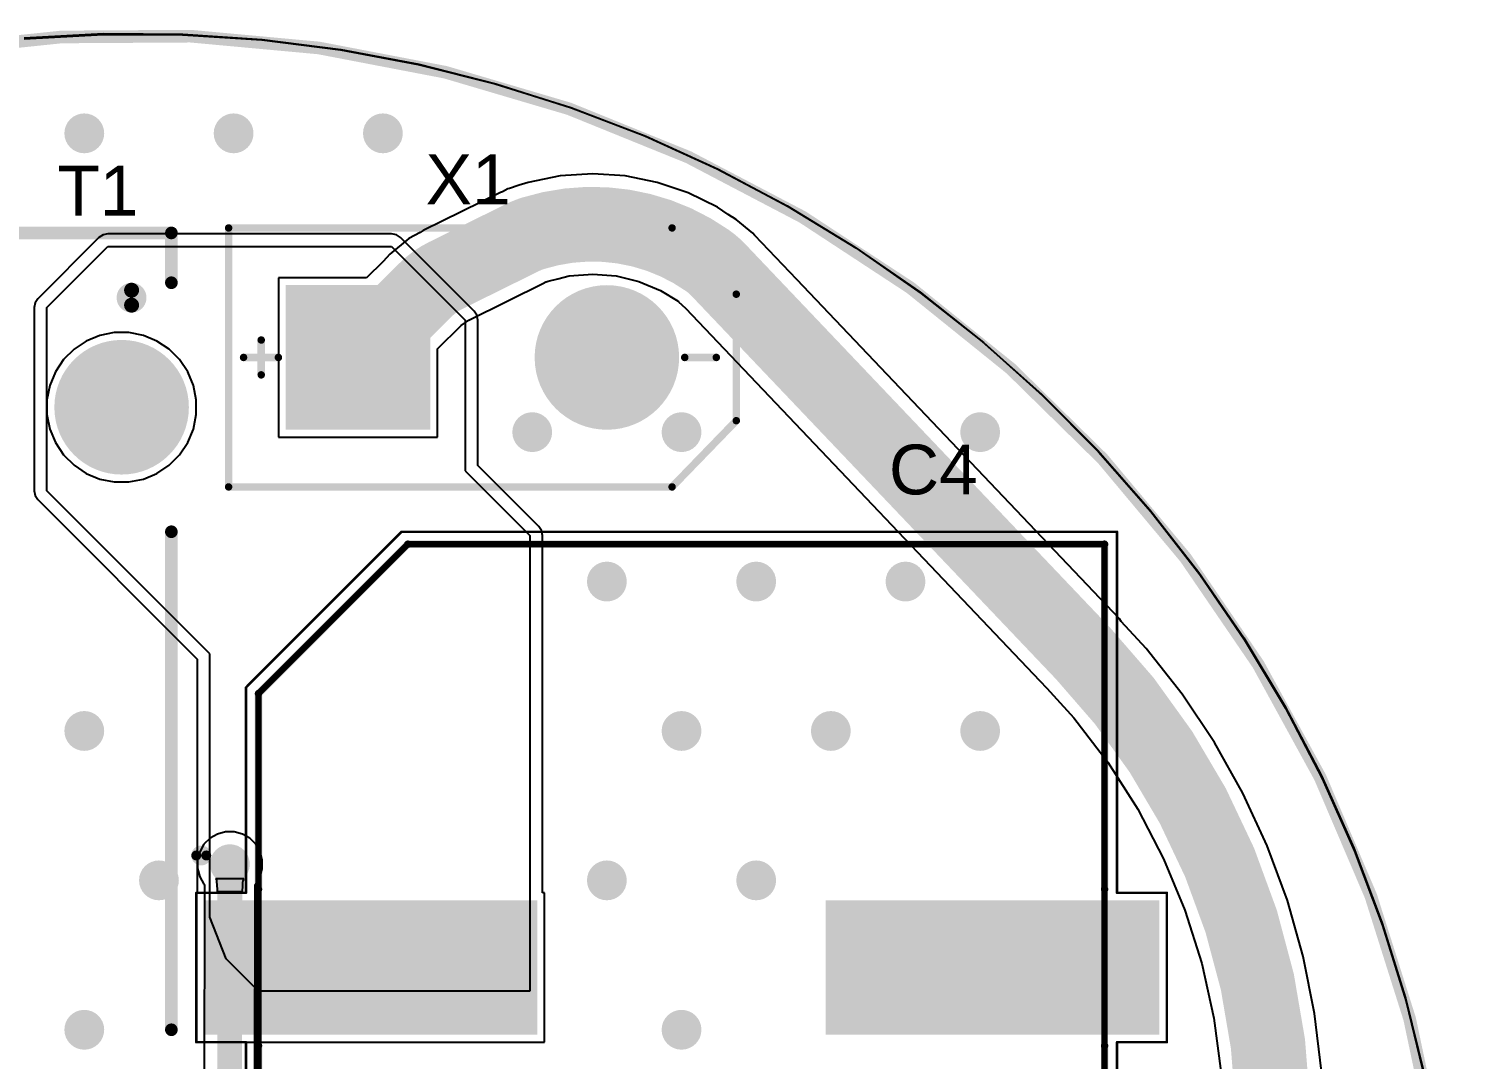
# Model space of a CAD drawing. Header units: inches. Extents: x -26.6 to 27.1, y -26.7 to 26.6.
# Drawn here: x -2.12 to 26.63, y 5.91 to 26.6 of the extents above; entities that cross this region are included whole.
import ezdxf

# ---------------------------------------------------------------- set-up
doc = ezdxf.new("R2010")
doc.units = ezdxf.units.IN
for name, color, linetype in [('Bottom Layer', 5, 'Continuous'), ('Bottom Overlay', 54, 'Continuous'), ('Bottom Solder', 6, 'Continuous'), ('Mechanical 13', 56, 'Continuous'), ('Mechanical 15', 56, 'Continuous'), ('Mechanical 4', 56, 'Continuous'), ('Multi-Layer', 9, 'Continuous'), ('Pad Holes', 156, 'Continuous'), ('Top Layer', 1, 'Continuous'), ('Top Overlay', 2, 'Continuous'), ('Top Paste', 8, 'Continuous'), ('Top Solder', 216, 'Continuous'), ('Via Holes', 16, 'Continuous')]:
    doc.layers.add(name, color=color, linetype=linetype)
doc.styles.add('Arial', font='', dxfattribs={"height": 0.2})
doc.styles.get('Arial').set_extended_font_data('Arial')

# ---------------------------------------------------------------- blocks, each defined once
blk = doc.blocks.new('M20VN_85')
at = {"layer": 'Bottom Layer'}
h = blk.add_hatch(color=5, dxfattribs=at)
edge = h.paths.add_edge_path()
edge.add_arc((-7.50000024, 2.99999908), 1.25000004, 0, 360)
h = blk.add_hatch(color=5, dxfattribs=at)
edge = h.paths.add_edge_path()
edge.add_arc((7.50000024, 2.99999908), 1.25000004, 0, 360)
h = blk.add_hatch(color=5, dxfattribs=at)
edge = h.paths.add_edge_path()
edge.add_arc((-7.50000024, -2.99999908), 0.5499989, 0, 360)
h = blk.add_hatch(color=5, dxfattribs=at)
edge = h.paths.add_edge_path()
edge.add_arc((7.50000024, -2.99999908), 0.5499989, 0, 360)
at = {"layer": 'Bottom Solder'}
h = blk.add_hatch(color=6, dxfattribs=at)
edge = h.paths.add_edge_path()
edge.add_arc((-7.50000024, 2.99999908), 1.35160004, 0, 360)
h = blk.add_hatch(color=6, dxfattribs=at)
edge = h.paths.add_edge_path()
edge.add_arc((7.50000024, 2.99999908), 1.35160004, 0, 360)
h = blk.add_hatch(color=6, dxfattribs=at)
edge = h.paths.add_edge_path()
edge.add_arc((-7.50000024, -2.99999908), 0.6515989, 0, 360)
h = blk.add_hatch(color=6, dxfattribs=at)
edge = h.paths.add_edge_path()
edge.add_arc((7.50000024, -2.99999908), 0.6515989, 0, 360)
at = {"layer": 'Multi-Layer'}
h = blk.add_hatch(color=9, dxfattribs=at)
edge = h.paths.add_edge_path()
edge.add_arc((-7.50000024, 2.99999908), 1.25000004, 0, 360)
h = blk.add_hatch(color=9, dxfattribs=at)
edge = h.paths.add_edge_path()
edge.add_arc((7.50000024, 2.99999908), 1.25000004, 0, 360)
h = blk.add_hatch(color=9, dxfattribs=at)
edge = h.paths.add_edge_path()
edge.add_arc((-7.50000024, -2.99999908), 0.5499989, 0, 360)
h = blk.add_hatch(color=9, dxfattribs=at)
edge = h.paths.add_edge_path()
edge.add_arc((7.50000024, -2.99999908), 0.5499989, 0, 360)
at = {"layer": 'Pad Holes'}
h = blk.add_hatch(color=7, dxfattribs=at)
edge = h.paths.add_edge_path()
edge.add_arc((-7.50000024, 2.99999908), 0.7499985, 0, 360)
h = blk.add_hatch(color=7, dxfattribs=at)
edge = h.paths.add_edge_path()
edge.add_arc((7.50000024, 2.99999908), 0.7499985, 0, 360)
h = blk.add_hatch(color=7, dxfattribs=at)
edge = h.paths.add_edge_path()
edge.add_arc((-7.50000024, -2.99999908), 0.2499995, 0, 360)
h = blk.add_hatch(color=7, dxfattribs=at)
edge = h.paths.add_edge_path()
edge.add_arc((7.50000024, -2.99999908), 0.2499995, 0, 360)
at = {"layer": 'Top Layer'}
h = blk.add_hatch(color=1, dxfattribs=at)
edge = h.paths.add_edge_path()
edge.add_arc((-7.50000024, 2.99999908), 1.25000004, 0, 360)
h = blk.add_hatch(color=1, dxfattribs=at)
edge = h.paths.add_edge_path()
edge.add_arc((7.50000024, 2.99999908), 1.25000004, 0, 360)
h = blk.add_hatch(color=1, dxfattribs=at)
edge = h.paths.add_edge_path()
edge.add_arc((-7.50000024, -2.99999908), 0.5499989, 0, 360)
h = blk.add_hatch(color=1, dxfattribs=at)
edge = h.paths.add_edge_path()
edge.add_arc((7.50000024, -2.99999908), 0.5499989, 0, 360)
at = {"layer": 'Top Solder'}
h = blk.add_hatch(color=216, dxfattribs=at)
edge = h.paths.add_edge_path()
edge.add_arc((-7.50000024, 2.99999908), 1.35160004, 0, 360)
h = blk.add_hatch(color=216, dxfattribs=at)
edge = h.paths.add_edge_path()
edge.add_arc((7.50000024, 2.99999908), 1.35160004, 0, 360)
h = blk.add_hatch(color=216, dxfattribs=at)
edge = h.paths.add_edge_path()
edge.add_arc((-7.50000024, -2.99999908), 0.6515989, 0, 360)
h = blk.add_hatch(color=216, dxfattribs=at)
edge = h.paths.add_edge_path()
edge.add_arc((7.50000024, -2.99999908), 0.6515989, 0, 360)
at = {"layer": 'Bottom Overlay'}
for points in [[(-9.550001219999999, 3.20000122, 0.2999994, 0.2999994, 1), (-9.85000062, 3.20000122, 0.2999994, 0.2999994, 1)], [(-9.924999199999998, 3.20000122, 0.1499997, 0.1499997, 1), (-9.775002039999999, 3.20000122, 0.1499997, 0.1499997, 1)], [(-9.6249998, 3.20000122, 0.1499997, 0.1499997, 1), (-9.47500264, 3.20000122, 0.1499997, 0.1499997, 1)], [(-8.85000008, -3.09999888, 0.2999994, 0.2999994, 1), (-9.14999948, -3.09999888, 0.2999994, 0.2999994, 1)], [(-9.224998059999999, -3.09999888, 0.1499997, 0.1499997, 1), (-9.0750009, -3.09999888, 0.1499997, 0.1499997, 1)], [(-8.92499866, -3.09999888, 0.1499997, 0.1499997, 1), (-8.7750015, -3.09999888, 0.1499997, 0.1499997, 1)]]:
    blk.add_lwpolyline(points, format="xyseb", close=True, dxfattribs=at)
at = {"layer": 'Top Overlay'}
for points in [[(-10.00000032, 3.99999962, 0.254, 0.254, 0), (-11.00000086, 3.99999962, 0.254, 0.254, 0)], [(-11.00000086, -3.99999962, 0.254, 0.254, 0), (-11.00000086, 3.99999962, 0.254, 0.254, 0)], [(5.00000016, 3.99999962, 0.254, 0.254, 0), (-5.00000016, 3.99999962, 0.254, 0.254, 0)], [(11.00000086, 3.99999962, 0.254, 0.254, 0), (10.00000032, 3.99999962, 0.254, 0.254, 0)], [(11.00000086, -3.99999962, 0.254, 0.254, 0), (11.00000086, 3.99999962, 0.254, 0.254, 0)], [(11.00000086, -3.99999962, 0.254, 0.254, 0), (-11.00000086, -3.99999962, 0.254, 0.254, 0)]]:
    blk.add_lwpolyline(points, format="xyseb", dxfattribs=at)
for points in [[(-11.06350086, 3.99999962, 0.127, 0.127, 1), (-10.93650086, 3.99999962, 0.127, 0.127, 1)], [(-11.06350086, 3.99999962, 0.127, 0.127, 1), (-10.93650086, 3.99999962, 0.127, 0.127, 1)], [(-10.06350032, 3.99999962, 0.127, 0.127, 1), (-9.93650032, 3.99999962, 0.127, 0.127, 1)], [(-5.06350016, 3.99999962, 0.127, 0.127, 1), (-4.93650016, 3.99999962, 0.127, 0.127, 1)], [(4.93650016, 3.99999962, 0.127, 0.127, 1), (5.06350016, 3.99999962, 0.127, 0.127, 1)], [(9.93650032, 3.99999962, 0.127, 0.127, 1), (10.06350032, 3.99999962, 0.127, 0.127, 1)], [(10.93650086, 3.99999962, 0.127, 0.127, 1), (11.06350086, 3.99999962, 0.127, 0.127, 1)], [(10.93650086, 3.99999962, 0.127, 0.127, 1), (11.06350086, 3.99999962, 0.127, 0.127, 1)], [(-9.550001219999999, 3.20000122, 0.2999994, 0.2999994, 1), (-9.85000062, 3.20000122, 0.2999994, 0.2999994, 1)], [(-9.924999199999998, 3.20000122, 0.1499997, 0.1499997, 1), (-9.775002039999999, 3.20000122, 0.1499997, 0.1499997, 1)], [(-9.6249998, 3.20000122, 0.1499997, 0.1499997, 1), (-9.47500264, 3.20000122, 0.1499997, 0.1499997, 1)], [(-8.85000008, -3.09999888, 0.2999994, 0.2999994, 1), (-9.14999948, -3.09999888, 0.2999994, 0.2999994, 1)], [(-9.224998059999999, -3.09999888, 0.1499997, 0.1499997, 1), (-9.0750009, -3.09999888, 0.1499997, 0.1499997, 1)], [(-8.92499866, -3.09999888, 0.1499997, 0.1499997, 1), (-8.7750015, -3.09999888, 0.1499997, 0.1499997, 1)], [(-11.06350086, -3.99999962, 0.127, 0.127, 1), (-10.93650086, -3.99999962, 0.127, 0.127, 1)], [(-11.06350086, -3.99999962, 0.127, 0.127, 1), (-10.93650086, -3.99999962, 0.127, 0.127, 1)], [(10.93650086, -3.99999962, 0.127, 0.127, 1), (11.06350086, -3.99999962, 0.127, 0.127, 1)], [(10.93650086, -3.99999962, 0.127, 0.127, 1), (11.06350086, -3.99999962, 0.127, 0.127, 1)]]:
    blk.add_lwpolyline(points, format="xyseb", close=True, dxfattribs=at)
blk = doc.blocks.new('XT30UPB_M_86')
at = {"layer": 'Bottom Layer'}
blk.add_hatch(color=5, dxfattribs=at).paths.add_polyline_path([(-3.84999992, 1.34999984), (-1.15000024, 1.34999984), (-1.15000024, -1.34999984), (-3.84999992, -1.34999984)])
h = blk.add_hatch(color=5, dxfattribs=at)
edge = h.paths.add_edge_path()
edge.add_arc((2.50000008, 0), 1.34999984, 0, 360)
at = {"layer": 'Bottom Solder'}
blk.add_hatch(color=6, dxfattribs=at).paths.add_polyline_path([(-3.95159992, 1.45159984), (-1.04840024, 1.45159984), (-1.04840024, -1.45159984), (-3.95159992, -1.45159984)])
h = blk.add_hatch(color=6, dxfattribs=at)
edge = h.paths.add_edge_path()
edge.add_arc((2.50000008, 0), 1.45159984, 0, 360)
at = {"layer": 'Multi-Layer'}
blk.add_hatch(color=9, dxfattribs=at).paths.add_polyline_path([(-3.84999992, 1.34999984), (-1.15000024, 1.34999984), (-1.15000024, -1.34999984), (-3.84999992, -1.34999984)])
h = blk.add_hatch(color=9, dxfattribs=at)
edge = h.paths.add_edge_path()
edge.add_arc((2.50000008, 0), 1.34999984, 0, 360)
at = {"layer": 'Pad Holes'}
h = blk.add_hatch(color=7, dxfattribs=at)
edge = h.paths.add_edge_path()
edge.add_arc((-2.50000008, 0), 0.8999982, 0, 360)
h = blk.add_hatch(color=7, dxfattribs=at)
edge = h.paths.add_edge_path()
edge.add_arc((2.50000008, 0), 0.8999982, 0, 360)
at = {"layer": 'Top Layer'}
blk.add_hatch(color=1, dxfattribs=at).paths.add_polyline_path([(-3.84999992, 1.34999984), (-1.15000024, 1.34999984), (-1.15000024, -1.34999984), (-3.84999992, -1.34999984)])
h = blk.add_hatch(color=1, dxfattribs=at)
edge = h.paths.add_edge_path()
edge.add_arc((2.50000008, 0), 1.34999984, 0, 360)
at = {"layer": 'Top Solder'}
blk.add_hatch(color=216, dxfattribs=at).paths.add_polyline_path([(-3.95159992, 1.45159984), (-1.04840024, 1.45159984), (-1.04840024, -1.45159984), (-3.95159992, -1.45159984)])
h = blk.add_hatch(color=216, dxfattribs=at)
edge = h.paths.add_edge_path()
edge.add_arc((2.50000008, 0), 1.45159984, 0, 360)
at = {"layer": 'Top Overlay'}
for points in [[(-5.09999996, 2.59999988, 0.1499997, 0.1499997, 0), (3.81, 2.59999988, 0.1499997, 0.1499997, 0)], [(-5.09999996, -2.59999988, 0.1499997, 0.1499997, 0), (-5.09999996, 2.59999988, 0.1499997, 0.1499997, 0)], [(3.81, 2.59999988, 0.1499997, 0.1499997, 0), (5.09999996, 1.27, 0.1499997, 0.1499997, 0)], [(5.09999996, -1.27, 0.1499997, 0.1499997, 0), (5.09999996, 1.27, 0.1499997, 0.1499997, 0)], [(-4.444999999999999, -0.3499993, 0.1499997, 0.1499997, 0), (-4.444999999999999, 0.3499993, 0.1499997, 0.1499997, 0)], [(-4.800000559999999, 0, 0.1499997, 0.1499997, 0), (-4.099999420000001, 0, 0.1499997, 0.1499997, 0)], [(4.064, 0, 0.1499997, 0.1499997, 0), (4.699, 0, 0.1499997, 0.1499997, 0)], [(3.81, -2.59999988, 0.1499997, 0.1499997, 0), (5.09999996, -1.27, 0.1499997, 0.1499997, 0)], [(-5.09999996, -2.59999988, 0.1499997, 0.1499997, 0), (3.81, -2.59999988, 0.1499997, 0.1499997, 0)]]:
    blk.add_lwpolyline(points, format="xyseb", dxfattribs=at)
for points in [[(-5.13750052, 2.59999988, 0.07499858, 0.07499858, 1), (-5.062499399999999, 2.59999988, 0.07499858, 0.07499858, 1)], [(-5.13750052, 2.59999988, 0.07499858, 0.07499858, 1), (-5.062499399999999, 2.59999988, 0.07499858, 0.07499858, 1)], [(3.77249944, 2.59999988, 0.07499858, 0.07499858, 1), (3.84750056, 2.59999988, 0.07499858, 0.07499858, 1)], [(3.77249944, 2.59999988, 0.07499858, 0.07499858, 1), (3.84750056, 2.59999988, 0.07499858, 0.07499858, 1)], [(5.062499399999999, 1.27, 0.07499858, 0.07499858, 1), (5.13750052, 1.27, 0.07499858, 0.07499858, 1)], [(5.062499399999999, 1.27, 0.07499858, 0.07499858, 1), (5.13750052, 1.27, 0.07499858, 0.07499858, 1)], [(-4.48250056, 0.3499993, 0.07499858, 0.07499858, 1), (-4.40749944, 0.3499993, 0.07499858, 0.07499858, 1)], [(-4.83750112, 0, 0.07499858, 0.07499858, 1), (-4.762499999999999, 0, 0.07499858, 0.07499858, 1)], [(-4.137499979999999, 0, 0.07499858, 0.07499858, 1), (-4.06249886, 0, 0.07499858, 0.07499858, 1)], [(4.026499439999999, 0, 0.07499858, 0.07499858, 1), (4.10150056, 0, 0.07499858, 0.07499858, 1)], [(4.66149944, 0, 0.07499858, 0.07499858, 1), (4.73650056, 0, 0.07499858, 0.07499858, 1)], [(-4.48250056, -0.3499993, 0.07499858, 0.07499858, 1), (-4.40749944, -0.3499993, 0.07499858, 0.07499858, 1)], [(5.062499399999999, -1.27, 0.07499858, 0.07499858, 1), (5.13750052, -1.27, 0.07499858, 0.07499858, 1)], [(5.062499399999999, -1.27, 0.07499858, 0.07499858, 1), (5.13750052, -1.27, 0.07499858, 0.07499858, 1)], [(-5.13750052, -2.59999988, 0.07499858, 0.07499858, 1), (-5.062499399999999, -2.59999988, 0.07499858, 0.07499858, 1)], [(-5.13750052, -2.59999988, 0.07499858, 0.07499858, 1), (-5.062499399999999, -2.59999988, 0.07499858, 0.07499858, 1)], [(3.77249944, -2.59999988, 0.07499858, 0.07499858, 1), (3.84750056, -2.59999988, 0.07499858, 0.07499858, 1)], [(3.77249944, -2.59999988, 0.07499858, 0.07499858, 1), (3.84750056, -2.59999988, 0.07499858, 0.07499858, 1)]]:
    blk.add_lwpolyline(points, format="xyseb", close=True, dxfattribs=at)
blk = doc.blocks.new('CAP_EEVFK1V102M_107')
at = {"layer": 'Top Layer'}
for points in [[(-9.500000049999999, 1.25000004), (-3.00000035, 1.25000004), (-3.00000035, -1.25000004), (-9.500000049999999, -1.25000004)], [(3.00000035, 1.25000004), (9.500000049999999, 1.25000004), (9.500000049999999, -1.25000004), (3.00000035, -1.25000004)]]:
    blk.add_hatch(color=1, dxfattribs=at).paths.add_polyline_path(points)
at = {"layer": 'Top Paste'}
for points in [[(-9.500000049999999, 1.25000004), (-3.00000035, 1.25000004), (-3.00000035, -1.25000004), (-9.500000049999999, -1.25000004)], [(3.00000035, 1.25000004), (9.500000049999999, 1.25000004), (9.500000049999999, -1.25000004), (3.00000035, -1.25000004)]]:
    blk.add_hatch(color=8, dxfattribs=at).paths.add_polyline_path(points)
at = {"layer": 'Top Solder'}
for points in [[(-9.601600049999998, 1.35160004), (-2.89840035, 1.35160004), (-2.89840035, -1.35160004), (-9.601600049999998, -1.35160004)], [(2.89840035, 1.35160004), (9.601600049999998, 1.35160004), (9.601600049999998, -1.35160004), (2.89840035, -1.35160004)]]:
    blk.add_hatch(color=216, dxfattribs=at).paths.add_polyline_path(points)
at = {"layer": 'Mechanical 13'}
for points in [[(-8.500000779999999, 5.49999916, 0.127, 0.127, 0), (-5.49999916, 8.500000779999999, 0.127, 0.127, 0)], [(-5.49999916, 8.500000779999999, 0.127, 0.127, 0), (8.500000779999999, 8.500000779999999, 0.127, 0.127, 0)], [(8.500000779999999, -8.500000779999999, 0.127, 0.127, 0), (8.500000779999999, 8.500000779999999, 0.127, 0.127, 0)], [(-8.500000779999999, -5.49999916, 0.127, 0.127, 0), (-8.500000779999999, 5.49999916, 0.127, 0.127, 0)], [(-8.500000779999999, -5.49999916, 0.127, 0.127, 0), (-5.49999916, -8.500000779999999, 0.127, 0.127, 0)], [(-5.49999916, -8.500000779999999, 0.127, 0.127, 0), (8.500000779999999, -8.500000779999999, 0.127, 0.127, 0)]]:
    blk.add_lwpolyline(points, format="xyseb", dxfattribs=at)
for points in [[(-5.531749159999999, 8.500000779999999, 0.0635, 0.0635, 1), (-5.468249159999999, 8.500000779999999, 0.0635, 0.0635, 1)], [(-5.531749159999999, 8.500000779999999, 0.0635, 0.0635, 1), (-5.468249159999999, 8.500000779999999, 0.0635, 0.0635, 1)], [(8.46825078, 8.500000779999999, 0.0635, 0.0635, 1), (8.53175078, 8.500000779999999, 0.0635, 0.0635, 1)], [(8.46825078, 8.500000779999999, 0.0635, 0.0635, 1), (8.53175078, 8.500000779999999, 0.0635, 0.0635, 1)], [(-8.53175078, 5.49999916, 0.0635, 0.0635, 1), (-8.46825078, 5.49999916, 0.0635, 0.0635, 1)], [(-8.53175078, 5.49999916, 0.0635, 0.0635, 1), (-8.46825078, 5.49999916, 0.0635, 0.0635, 1)], [(-9.550001219999999, 2.25000058, 0.1999996, 0.1999996, 1), (-9.750000819999999, 2.25000058, 0.1999996, 0.1999996, 1)], [(-9.80000072, 2.25000058, 0.0999998, 0.0999998, 1), (-9.700000919999999, 2.25000058, 0.0999998, 0.0999998, 1)], [(-9.600001119999998, 2.25000058, 0.0999998, 0.0999998, 1), (-9.500001319999999, 2.25000058, 0.0999998, 0.0999998, 1)], [(-8.53175078, -5.49999916, 0.0635, 0.0635, 1), (-8.46825078, -5.49999916, 0.0635, 0.0635, 1)], [(-8.53175078, -5.49999916, 0.0635, 0.0635, 1), (-8.46825078, -5.49999916, 0.0635, 0.0635, 1)], [(-5.531749159999999, -8.500000779999999, 0.0635, 0.0635, 1), (-5.468249159999999, -8.500000779999999, 0.0635, 0.0635, 1)], [(-5.531749159999999, -8.500000779999999, 0.0635, 0.0635, 1), (-5.468249159999999, -8.500000779999999, 0.0635, 0.0635, 1)], [(8.46825078, -8.500000779999999, 0.0635, 0.0635, 1), (8.53175078, -8.500000779999999, 0.0635, 0.0635, 1)], [(8.46825078, -8.500000779999999, 0.0635, 0.0635, 1), (8.53175078, -8.500000779999999, 0.0635, 0.0635, 1)]]:
    blk.add_lwpolyline(points, format="xyseb", close=True, dxfattribs=at)
at = {"layer": 'Mechanical 15'}
for points in [[(-8.75000028, 5.62500018, 0.0499999, 0.0499999, 0), (-5.62500018, 8.75000028, 0.0499999, 0.0499999, 0)], [(-5.62500018, 8.75000028, 0.0499999, 0.0499999, 0), (8.75000028, 8.75000028, 0.0499999, 0.0499999, 0)], [(8.75000028, 1.49999954, 0.0499999, 0.0499999, 0), (8.75000028, 8.75000028, 0.0499999, 0.0499999, 0)], [(-8.75000028, 1.49999954, 0.0499999, 0.0499999, 0), (-8.75000028, 5.62500018, 0.0499999, 0.0499999, 0)], [(-9.750000819999999, 1.49999954, 0.0499999, 0.0499999, 0), (-8.75000028, 1.49999954, 0.0499999, 0.0499999, 0)], [(-9.750000819999999, -1.49999954, 0.0499999, 0.0499999, 0), (-9.750000819999999, 1.49999954, 0.0499999, 0.0499999, 0)], [(8.75000028, 1.49999954, 0.0499999, 0.0499999, 0), (9.750000819999999, 1.49999954, 0.0499999, 0.0499999, 0)], [(9.750000819999999, -1.49999954, 0.0499999, 0.0499999, 0), (9.750000819999999, 1.49999954, 0.0499999, 0.0499999, 0)], [(-9.750000819999999, -1.49999954, 0.0499999, 0.0499999, 0), (-8.75000028, -1.49999954, 0.0499999, 0.0499999, 0)], [(-8.75000028, -5.62500018, 0.0499999, 0.0499999, 0), (-8.75000028, -1.49999954, 0.0499999, 0.0499999, 0)], [(8.75000028, -1.49999954, 0.0499999, 0.0499999, 0), (9.750000819999999, -1.49999954, 0.0499999, 0.0499999, 0)], [(8.75000028, -8.75000028, 0.0499999, 0.0499999, 0), (8.75000028, -1.49999954, 0.0499999, 0.0499999, 0)], [(-8.75000028, -5.62500018, 0.0499999, 0.0499999, 0), (-5.62500018, -8.75000028, 0.0499999, 0.0499999, 0)], [(-5.62500018, -8.75000028, 0.0499999, 0.0499999, 0), (8.75000028, -8.75000028, 0.0499999, 0.0499999, 0)]]:
    blk.add_lwpolyline(points, format="xyseb", dxfattribs=at)
for points in [[(-5.63749952, 8.75000028, 0.02499868, 0.02499868, 1), (-5.61250084, 8.75000028, 0.02499868, 0.02499868, 1)], [(-5.63749952, 8.75000028, 0.02499868, 0.02499868, 1), (-5.61250084, 8.75000028, 0.02499868, 0.02499868, 1)], [(8.73750094, 8.75000028, 0.02499868, 0.02499868, 1), (8.76249962, 8.75000028, 0.02499868, 0.02499868, 1)], [(8.73750094, 8.75000028, 0.02499868, 0.02499868, 1), (8.76249962, 8.75000028, 0.02499868, 0.02499868, 1)], [(-8.76249962, 5.62500018, 0.02499868, 0.02499868, 1), (-8.73750094, 5.62500018, 0.02499868, 0.02499868, 1)], [(-8.76249962, 5.62500018, 0.02499868, 0.02499868, 1), (-8.73750094, 5.62500018, 0.02499868, 0.02499868, 1)], [(-9.762500159999998, 1.49999954, 0.02499868, 0.02499868, 1), (-9.737501479999999, 1.49999954, 0.02499868, 0.02499868, 1)], [(-9.762500159999998, 1.49999954, 0.02499868, 0.02499868, 1), (-9.737501479999999, 1.49999954, 0.02499868, 0.02499868, 1)], [(-8.76249962, 1.49999954, 0.02499868, 0.02499868, 1), (-8.73750094, 1.49999954, 0.02499868, 0.02499868, 1)], [(-8.76249962, 1.49999954, 0.02499868, 0.02499868, 1), (-8.73750094, 1.49999954, 0.02499868, 0.02499868, 1)], [(8.73750094, 1.49999954, 0.02499868, 0.02499868, 1), (8.76249962, 1.49999954, 0.02499868, 0.02499868, 1)], [(8.73750094, 1.49999954, 0.02499868, 0.02499868, 1), (8.76249962, 1.49999954, 0.02499868, 0.02499868, 1)], [(9.737501479999999, 1.49999954, 0.02499868, 0.02499868, 1), (9.762500159999998, 1.49999954, 0.02499868, 0.02499868, 1)], [(9.737501479999999, 1.49999954, 0.02499868, 0.02499868, 1), (9.762500159999998, 1.49999954, 0.02499868, 0.02499868, 1)], [(-9.762500159999998, -1.49999954, 0.02499868, 0.02499868, 1), (-9.737501479999999, -1.49999954, 0.02499868, 0.02499868, 1)], [(-9.762500159999998, -1.49999954, 0.02499868, 0.02499868, 1), (-9.737501479999999, -1.49999954, 0.02499868, 0.02499868, 1)], [(-8.76249962, -1.49999954, 0.02499868, 0.02499868, 1), (-8.73750094, -1.49999954, 0.02499868, 0.02499868, 1)], [(-8.76249962, -1.49999954, 0.02499868, 0.02499868, 1), (-8.73750094, -1.49999954, 0.02499868, 0.02499868, 1)], [(8.73750094, -1.49999954, 0.02499868, 0.02499868, 1), (8.76249962, -1.49999954, 0.02499868, 0.02499868, 1)], [(8.73750094, -1.49999954, 0.02499868, 0.02499868, 1), (8.76249962, -1.49999954, 0.02499868, 0.02499868, 1)], [(9.737501479999999, -1.49999954, 0.02499868, 0.02499868, 1), (9.762500159999998, -1.49999954, 0.02499868, 0.02499868, 1)], [(9.737501479999999, -1.49999954, 0.02499868, 0.02499868, 1), (9.762500159999998, -1.49999954, 0.02499868, 0.02499868, 1)], [(-8.76249962, -5.62500018, 0.02499868, 0.02499868, 1), (-8.73750094, -5.62500018, 0.02499868, 0.02499868, 1)], [(-8.76249962, -5.62500018, 0.02499868, 0.02499868, 1), (-8.73750094, -5.62500018, 0.02499868, 0.02499868, 1)], [(-5.63749952, -8.75000028, 0.02499868, 0.02499868, 1), (-5.61250084, -8.75000028, 0.02499868, 0.02499868, 1)], [(-5.63749952, -8.75000028, 0.02499868, 0.02499868, 1), (-5.61250084, -8.75000028, 0.02499868, 0.02499868, 1)], [(8.73750094, -8.75000028, 0.02499868, 0.02499868, 1), (8.76249962, -8.75000028, 0.02499868, 0.02499868, 1)], [(8.73750094, -8.75000028, 0.02499868, 0.02499868, 1), (8.76249962, -8.75000028, 0.02499868, 0.02499868, 1)]]:
    blk.add_lwpolyline(points, format="xyseb", close=True, dxfattribs=at)
at = {"layer": 'Top Overlay'}
for points in [[(-8.500000779999999, 5.49999916, 0.1499997, 0.1499997, 0), (-5.49999916, 8.500000779999999, 0.1499997, 0.1499997, 0)], [(-5.49999916, 8.500000779999999, 0.1499997, 0.1499997, 0), (8.500000779999999, 8.500000779999999, 0.1499997, 0.1499997, 0)], [(8.500000779999999, 1.5699994, 0.1499997, 0.1499997, 0), (8.500000779999999, 8.500000779999999, 0.1499997, 0.1499997, 0)], [(-8.500000779999999, 1.5699994, 0.1499997, 0.1499997, 0), (-8.500000779999999, 5.49999916, 0.1499997, 0.1499997, 0)], [(-8.500000779999999, -5.49999916, 0.1499997, 0.1499997, 0), (-8.500000779999999, -1.5699994, 0.1499997, 0.1499997, 0)], [(8.500000779999999, -8.500000779999999, 0.1499997, 0.1499997, 0), (8.500000779999999, -1.5699994, 0.1499997, 0.1499997, 0)], [(-8.500000779999999, -5.49999916, 0.1499997, 0.1499997, 0), (-5.49999916, -8.500000779999999, 0.1499997, 0.1499997, 0)], [(-5.49999916, -8.500000779999999, 0.1499997, 0.1499997, 0), (8.500000779999999, -8.500000779999999, 0.1499997, 0.1499997, 0)]]:
    blk.add_lwpolyline(points, format="xyseb", dxfattribs=at)
for points in [[(-5.53749972, 8.500000779999999, 0.07499858, 0.07499858, 1), (-5.4624986, 8.500000779999999, 0.07499858, 0.07499858, 1)], [(-5.53749972, 8.500000779999999, 0.07499858, 0.07499858, 1), (-5.4624986, 8.500000779999999, 0.07499858, 0.07499858, 1)], [(8.462500219999999, 8.500000779999999, 0.07499858, 0.07499858, 1), (8.537501339999999, 8.500000779999999, 0.07499858, 0.07499858, 1)], [(8.462500219999999, 8.500000779999999, 0.07499858, 0.07499858, 1), (8.537501339999999, 8.500000779999999, 0.07499858, 0.07499858, 1)], [(-8.537501339999999, 5.49999916, 0.07499858, 0.07499858, 1), (-8.462500219999999, 5.49999916, 0.07499858, 0.07499858, 1)], [(-8.537501339999999, 5.49999916, 0.07499858, 0.07499858, 1), (-8.462500219999999, 5.49999916, 0.07499858, 0.07499858, 1)], [(-9.550001219999999, 2.25000058, 0.1999996, 0.1999996, 1), (-9.750000819999999, 2.25000058, 0.1999996, 0.1999996, 1)], [(-9.80000072, 2.25000058, 0.0999998, 0.0999998, 1), (-9.700000919999999, 2.25000058, 0.0999998, 0.0999998, 1)], [(-9.600001119999998, 2.25000058, 0.0999998, 0.0999998, 1), (-9.500001319999999, 2.25000058, 0.0999998, 0.0999998, 1)], [(-8.537501339999999, 1.5699994, 0.07499858, 0.07499858, 1), (-8.462500219999999, 1.5699994, 0.07499858, 0.07499858, 1)], [(8.462500219999999, 1.5699994, 0.07499858, 0.07499858, 1), (8.537501339999999, 1.5699994, 0.07499858, 0.07499858, 1)], [(-8.537501339999999, -1.5699994, 0.07499858, 0.07499858, 1), (-8.462500219999999, -1.5699994, 0.07499858, 0.07499858, 1)], [(8.462500219999999, -1.5699994, 0.07499858, 0.07499858, 1), (8.537501339999999, -1.5699994, 0.07499858, 0.07499858, 1)], [(-8.537501339999999, -5.49999916, 0.07499858, 0.07499858, 1), (-8.462500219999999, -5.49999916, 0.07499858, 0.07499858, 1)], [(-8.537501339999999, -5.49999916, 0.07499858, 0.07499858, 1), (-8.462500219999999, -5.49999916, 0.07499858, 0.07499858, 1)], [(-5.53749972, -8.500000779999999, 0.07499858, 0.07499858, 1), (-5.4624986, -8.500000779999999, 0.07499858, 0.07499858, 1)], [(-5.53749972, -8.500000779999999, 0.07499858, 0.07499858, 1), (-5.4624986, -8.500000779999999, 0.07499858, 0.07499858, 1)], [(8.462500219999999, -8.500000779999999, 0.07499858, 0.07499858, 1), (8.537501339999999, -8.500000779999999, 0.07499858, 0.07499858, 1)], [(8.462500219999999, -8.500000779999999, 0.07499858, 0.07499858, 1), (8.537501339999999, -8.500000779999999, 0.07499858, 0.07499858, 1)]]:
    blk.add_lwpolyline(points, format="xyseb", close=True, dxfattribs=at)

msp = doc.modelspace()

# ---------------------------------------------------------------- hatches: boundary and pattern name
at = {"layer": 'Bottom Layer'}
h = msp.add_hatch(color=5, dxfattribs=at)
edge = h.paths.add_edge_path()
edge.add_arc((-1.00003102, 24.49997386), 0.3999992, 0, 360)
h = msp.add_hatch(color=5, dxfattribs=at)
edge = h.paths.add_edge_path()
edge.add_arc((1.99996806, 24.49997386), 0.3999992, 0, 360)
h = msp.add_hatch(color=5, dxfattribs=at)
edge = h.paths.add_edge_path()
edge.add_arc((4.99996714, 24.49997386), 0.3999992, 0, 360)
h = msp.add_hatch(color=5, dxfattribs=at)
edge = h.paths.add_edge_path()
edge.add_arc((7.999966219999999, 18.4999757), 0.3999992, 0, 360)
h = msp.add_hatch(color=5, dxfattribs=at)
edge = h.paths.add_edge_path()
edge.add_arc((10.9999653, 18.4999757), 0.3999992, 0, 360)
h = msp.add_hatch(color=5, dxfattribs=at)
edge = h.paths.add_edge_path()
edge.add_arc((16.99996346, 18.4999757), 0.3999992, 0, 360)
h = msp.add_hatch(color=5, dxfattribs=at)
edge = h.paths.add_edge_path()
edge.add_arc((9.49996576, 15.49997662), 0.3999992, 0, 360)
h = msp.add_hatch(color=5, dxfattribs=at)
edge = h.paths.add_edge_path()
edge.add_arc((12.49996484, 15.49997662), 0.3999992, 0, 360)
h = msp.add_hatch(color=5, dxfattribs=at)
edge = h.paths.add_edge_path()
edge.add_arc((15.49996392, 15.49997662), 0.3999992, 0, 360)
h = msp.add_hatch(color=5, dxfattribs=at)
edge = h.paths.add_edge_path()
edge.add_arc((-1.00003102, 12.49997754), 0.3999992, 0, 360)
h = msp.add_hatch(color=5, dxfattribs=at)
edge = h.paths.add_edge_path()
edge.add_arc((10.9999653, 12.49997754), 0.3999992, 0, 360)
h = msp.add_hatch(color=5, dxfattribs=at)
edge = h.paths.add_edge_path()
edge.add_arc((13.99996438, 12.49997754), 0.3999992, 0, 360)
h = msp.add_hatch(color=5, dxfattribs=at)
edge = h.paths.add_edge_path()
edge.add_arc((16.99996346, 12.49997754), 0.3999992, 0, 360)
h = msp.add_hatch(color=5, dxfattribs=at)
edge = h.paths.add_edge_path()
edge.add_arc((1.92499996, 9.8249994), 0.3999992, 0, 360)
h = msp.add_hatch(color=5, dxfattribs=at)
edge = h.paths.add_edge_path()
edge.add_arc((0.49996852, 9.49997846), 0.3999992, 0, 360)
h = msp.add_hatch(color=5, dxfattribs=at)
edge = h.paths.add_edge_path()
edge.add_arc((9.49996576, 9.49997846), 0.3999992, 0, 360)
h = msp.add_hatch(color=5, dxfattribs=at)
edge = h.paths.add_edge_path()
edge.add_arc((12.49996484, 9.49997846), 0.3999992, 0, 360)
h = msp.add_hatch(color=5, dxfattribs=at)
edge = h.paths.add_edge_path()
edge.add_arc((-1.00003102, 6.499979379999999), 0.3999992, 0, 360)
h = msp.add_hatch(color=5, dxfattribs=at)
edge = h.paths.add_edge_path()
edge.add_arc((10.9999653, 6.499979379999999), 0.3999992, 0, 360)
at = {"layer": 'Top Layer'}
h = msp.add_hatch(color=1, dxfattribs=at)
edge = h.paths.add_edge_path()
edge.add_arc((-1.00003102, 24.49997386), 0.3999992, 0, 360)
h = msp.add_hatch(color=1, dxfattribs=at)
edge = h.paths.add_edge_path()
edge.add_arc((1.99996806, 24.49997386), 0.3999992, 0, 360)
h = msp.add_hatch(color=1, dxfattribs=at)
edge = h.paths.add_edge_path()
edge.add_arc((4.99996714, 24.49997386), 0.3999992, 0, 360)
h = msp.add_hatch(color=1, dxfattribs=at)
edge = h.paths.add_edge_path()
edge.add_arc((7.999966219999999, 18.4999757), 0.3999992, 0, 360)
h = msp.add_hatch(color=1, dxfattribs=at)
edge = h.paths.add_edge_path()
edge.add_arc((10.9999653, 18.4999757), 0.3999992, 0, 360)
h = msp.add_hatch(color=1, dxfattribs=at)
edge = h.paths.add_edge_path()
edge.add_arc((16.99996346, 18.4999757), 0.3999992, 0, 360)
h = msp.add_hatch(color=1, dxfattribs=at)
edge = h.paths.add_edge_path()
edge.add_arc((9.49996576, 15.49997662), 0.3999992, 0, 360)
h = msp.add_hatch(color=1, dxfattribs=at)
edge = h.paths.add_edge_path()
edge.add_arc((12.49996484, 15.49997662), 0.3999992, 0, 360)
h = msp.add_hatch(color=1, dxfattribs=at)
edge = h.paths.add_edge_path()
edge.add_arc((15.49996392, 15.49997662), 0.3999992, 0, 360)
h = msp.add_hatch(color=1, dxfattribs=at)
edge = h.paths.add_edge_path()
edge.add_arc((-1.00003102, 12.49997754), 0.3999992, 0, 360)
h = msp.add_hatch(color=1, dxfattribs=at)
edge = h.paths.add_edge_path()
edge.add_arc((10.9999653, 12.49997754), 0.3999992, 0, 360)
h = msp.add_hatch(color=1, dxfattribs=at)
edge = h.paths.add_edge_path()
edge.add_arc((13.99996438, 12.49997754), 0.3999992, 0, 360)
h = msp.add_hatch(color=1, dxfattribs=at)
edge = h.paths.add_edge_path()
edge.add_arc((16.99996346, 12.49997754), 0.3999992, 0, 360)
h = msp.add_hatch(color=1, dxfattribs=at)
edge = h.paths.add_edge_path()
edge.add_arc((1.92499996, 9.8249994), 0.3999992, 0, 360)
h = msp.add_hatch(color=1, dxfattribs=at)
edge = h.paths.add_edge_path()
edge.add_arc((0.49996852, 9.49997846), 0.3999992, 0, 360)
h = msp.add_hatch(color=1, dxfattribs=at)
edge = h.paths.add_edge_path()
edge.add_arc((9.49996576, 9.49997846), 0.3999992, 0, 360)
h = msp.add_hatch(color=1, dxfattribs=at)
edge = h.paths.add_edge_path()
edge.add_arc((12.49996484, 9.49997846), 0.3999992, 0, 360)
h = msp.add_hatch(color=1, dxfattribs=at)
edge = h.paths.add_edge_path()
edge.add_arc((-1.00003102, 6.499979379999999), 0.3999992, 0, 360)
h = msp.add_hatch(color=1, dxfattribs=at)
edge = h.paths.add_edge_path()
edge.add_arc((10.9999653, 6.499979379999999), 0.3999992, 0, 360)
at = {"layer": 'Via Holes'}
h = msp.add_hatch(color=7, dxfattribs=at)
edge = h.paths.add_edge_path()
edge.add_arc((-1.00003102, 24.49997386), 0.1999996, 0, 360)
h = msp.add_hatch(color=7, dxfattribs=at)
edge = h.paths.add_edge_path()
edge.add_arc((1.99996806, 24.49997386), 0.1999996, 0, 360)
h = msp.add_hatch(color=7, dxfattribs=at)
edge = h.paths.add_edge_path()
edge.add_arc((4.99996714, 24.49997386), 0.1999996, 0, 360)
h = msp.add_hatch(color=7, dxfattribs=at)
edge = h.paths.add_edge_path()
edge.add_arc((7.999966219999999, 18.4999757), 0.1999996, 0, 360)
h = msp.add_hatch(color=7, dxfattribs=at)
edge = h.paths.add_edge_path()
edge.add_arc((10.9999653, 18.4999757), 0.1999996, 0, 360)
h = msp.add_hatch(color=7, dxfattribs=at)
edge = h.paths.add_edge_path()
edge.add_arc((16.99996346, 18.4999757), 0.1999996, 0, 360)
h = msp.add_hatch(color=7, dxfattribs=at)
edge = h.paths.add_edge_path()
edge.add_arc((9.49996576, 15.49997662), 0.1999996, 0, 360)
h = msp.add_hatch(color=7, dxfattribs=at)
edge = h.paths.add_edge_path()
edge.add_arc((12.49996484, 15.49997662), 0.1999996, 0, 360)
h = msp.add_hatch(color=7, dxfattribs=at)
edge = h.paths.add_edge_path()
edge.add_arc((15.49996392, 15.49997662), 0.1999996, 0, 360)
h = msp.add_hatch(color=7, dxfattribs=at)
edge = h.paths.add_edge_path()
edge.add_arc((-1.00003102, 12.49997754), 0.1999996, 0, 360)
h = msp.add_hatch(color=7, dxfattribs=at)
edge = h.paths.add_edge_path()
edge.add_arc((10.9999653, 12.49997754), 0.1999996, 0, 360)
h = msp.add_hatch(color=7, dxfattribs=at)
edge = h.paths.add_edge_path()
edge.add_arc((13.99996438, 12.49997754), 0.1999996, 0, 360)
h = msp.add_hatch(color=7, dxfattribs=at)
edge = h.paths.add_edge_path()
edge.add_arc((16.99996346, 12.49997754), 0.1999996, 0, 360)
h = msp.add_hatch(color=7, dxfattribs=at)
edge = h.paths.add_edge_path()
edge.add_arc((1.92499996, 9.8249994), 0.1999996, 0, 360)
h = msp.add_hatch(color=7, dxfattribs=at)
edge = h.paths.add_edge_path()
edge.add_arc((0.49996852, 9.49997846), 0.1999996, 0, 360)
h = msp.add_hatch(color=7, dxfattribs=at)
edge = h.paths.add_edge_path()
edge.add_arc((9.49996576, 9.49997846), 0.1999996, 0, 360)
h = msp.add_hatch(color=7, dxfattribs=at)
edge = h.paths.add_edge_path()
edge.add_arc((12.49996484, 9.49997846), 0.1999996, 0, 360)
h = msp.add_hatch(color=7, dxfattribs=at)
edge = h.paths.add_edge_path()
edge.add_arc((-1.00003102, 6.499979379999999), 0.1999996, 0, 360)
h = msp.add_hatch(color=7, dxfattribs=at)
edge = h.paths.add_edge_path()
edge.add_arc((10.9999653, 6.499979379999999), 0.1999996, 0, 360)

# ---------------------------------------------------------------- linework, layer by layer
at = {"layer": 'Bottom Layer'}
for p, q in [((-2.2073743, 26.41590348), (-0.6140754799999999, 26.50197138)), ((-0.6140754799999999, 26.50197138), (0.9815144199999999, 26.49197902)), ((0.9815144199999999, 26.49197902), (2.57360928, 26.38595688)), ((2.57360928, 26.38595688), (4.15643314, 26.18429612)), ((4.15643314, 26.18429612), (5.724250679999999, 25.88772318)), ((5.724250679999999, 25.88772318), (7.271372299999999, 25.49731502)), ((7.271372299999999, 25.49731502), (8.79218968, 25.01448642)), ((8.79218968, 25.01448642), (10.28118594, 24.44099252)), ((10.28118594, 24.44099252), (11.73296104, 23.7789085)), ((8.55993208, 23.64377796), (7.916245279999999, 23.51574164)), ((9.21482282, 23.68670142), (8.55993208, 23.64377796)), ((9.86971356, 23.64377796), (9.21482282, 23.68670142)), ((10.51340036, 23.51574164), (9.86971356, 23.64377796)), ((11.73296104, 23.7789085), (13.14224956, 23.03063466)), ((7.361740419999999, 23.31352462), (5.80973946, 22.54757238)), ((7.40358692, 23.32774354), (7.361740419999999, 23.31352462)), ((7.507368779999999, 23.3832146), (7.40358692, 23.32774354)), ((7.54230394, 23.39381148), (7.507368779999999, 23.3832146)), ((7.7185139, 23.45124342), (7.54230394, 23.39381148)), ((7.75824458, 23.46769754), (7.7185139, 23.45124342)), ((7.785138099999999, 23.47123576), (7.75824458, 23.46769754)), ((7.916245279999999, 23.51574164), (7.785138099999999, 23.47123576)), ((11.13486724, 23.30478194), (10.51340036, 23.51574164)), ((11.72348176, 23.0145082), (11.13486724, 23.30478194)), ((11.93474118, 22.87335024), (11.72348176, 23.0145082)), ((13.14224956, 23.03063466), (14.50394102, 22.19889134)), ((12.01030618, 22.82566682), (11.93474118, 22.87335024)), ((12.02442096, 22.81982228), (12.01030618, 22.82566682)), ((12.10056, 22.76871494), (12.02442096, 22.81982228)), ((12.10055746, 22.76870986), (12.10056, 22.76871494)), ((12.4314585, 22.4971483), (12.10055746, 22.76870986)), ((5.748334959999999, 22.50651582), (5.52303442, 22.38608934)), ((5.80973946, 22.54757238), (5.748334959999999, 22.50651582)), ((12.46517954, 22.45605872), (12.4314585, 22.4971483)), ((12.47232964, 22.4502853), (12.46517954, 22.45605872)), ((13.31739018, 21.56235464), (12.47232964, 22.4502853)), ((5.52303442, 22.38608934), (5.14237224, 22.07368966)), ((14.50394102, 22.19889134), (15.81309766, 21.28668844)), ((5.00340122, 21.92981644), (4.67358222, 21.59999998)), ((5.1423697, 22.0736922), (5.00340122, 21.92981644)), ((5.14237224, 22.07368966), (5.1423697, 22.0736922)), ((4.67358222, 21.59999998), (2.89999928, 21.59999998)), ((2.89999928, 21.59999998), (2.89999928, 18.4000013)), ((8.321855339999999, 21.52997726), (8.511722879999999, 21.5795352)), ((8.511722879999999, 21.5795352), (8.7450295, 21.63554728)), ((8.7450295, 21.63554728), (9.21482282, 21.67252206)), ((9.21482282, 21.67252206), (9.68461614, 21.63554728)), ((9.68461614, 21.63554728), (10.14284484, 21.52553734)), ((13.31740034, 21.56234194), (13.31739018, 21.56235464)), ((19.7981062, 14.75255114), (13.31740034, 21.56234194)), ((6.727299219999999, 20.75086528), (8.25450216, 21.50457726)), ((8.25450216, 21.50457726), (8.2753581, 21.51852186)), ((8.2753581, 21.51852186), (8.28034666, 21.51917464)), ((8.28034666, 21.51917464), (8.321855339999999, 21.52997726)), ((10.14284484, 21.52553734), (10.57821862, 21.34519988)), ((10.57821862, 21.34519988), (10.93464412, 21.1267802)), ((15.81309766, 21.28668844), (17.06497222, 20.29733558)), ((10.93464412, 21.1267802), (10.93622908, 21.119084)), ((10.93622908, 21.119084), (10.93622908, 21.11908146)), ((10.93622908, 21.11908146), (11.07751658, 20.98977006)), ((11.07751658, 20.98977006), (11.85614088, 20.1716513)), ((6.57122638, 20.64481266), (6.727299219999999, 20.75086528)), ((-0.68753482, 20.44235434), (-0.96051878, 20.32928116)), ((-0.3977385999999999, 20.49999964), (-0.68753482, 20.44235434)), ((-0.10226548, 20.49999964), (-0.3977385999999999, 20.49999964)), ((0.18753074, 20.44235434), (-0.10226548, 20.49999964)), ((0.4605147, 20.32928116), (0.18753074, 20.44235434)), ((6.09999796, 20.17358932), (6.57122638, 20.6448152)), ((6.57122638, 20.6448152), (6.57122638, 20.64481266)), ((-1.2061952, 20.16512604), (-1.41512798, 19.95619326)), ((-0.96051878, 20.32928116), (-1.2061952, 20.16512604)), ((0.70619112, 20.16512604), (0.4605147, 20.32928116)), ((0.9151238999999999, 19.95619326), (0.70619112, 20.16512604)), ((6.09999796, 18.4000013), (6.09999796, 20.17358932)), ((11.85614088, 20.1716513), (18.2012082, 13.50438498)), ((17.06497222, 20.29733558), (18.25502318, 19.23442432)), ((-1.41512798, 19.95619326), (-1.5792831, 19.71051684)), ((1.07927902, 19.71051684), (0.9151238999999999, 19.95619326)), ((-1.5792831, 19.71051684), (-1.69235628, 19.43753288)), ((1.1923522, 19.43753288), (1.07927902, 19.71051684)), ((-1.69235628, 19.43753288), (-1.75000158, 19.14773666)), ((1.2499975, 19.14773666), (1.1923522, 19.43753288)), ((-1.75000158, 19.14773666), (-1.75000158, 18.85226354)), ((1.2499975, 18.85226354), (1.2499975, 19.14773666)), ((18.25502318, 19.23442432), (19.37893508, 18.1018053)), ((-1.75000158, 18.85226354), (-1.69235628, 18.56246732)), ((1.1923522, 18.56246732), (1.2499975, 18.85226354)), ((-1.69235628, 18.56246732), (-1.5792831, 18.28948336)), ((1.07927902, 18.28948336), (1.1923522, 18.56246732)), ((2.89999928, 18.4000013), (6.09999796, 18.4000013)), ((-1.5792831, 18.28948336), (-1.41512798, 18.04380694)), ((0.9151238999999999, 18.04380694), (1.07927902, 18.28948336)), ((-1.41512798, 18.04380694), (-1.2061952, 17.83487416)), ((-1.2061952, 17.83487416), (-0.96051878, 17.67071904)), ((0.4605147, 17.67071904), (0.70619112, 17.83487416)), ((0.70619112, 17.83487416), (0.9151238999999999, 18.04380694)), ((19.37893508, 18.1018053), (20.43263376, 16.9035857)), ((-0.96051878, 17.67071904), (-0.68753482, 17.55764586)), ((-0.68753482, 17.55764586), (-0.3977385999999999, 17.50000056)), ((-0.10226548, 17.50000056), (0.18753074, 17.55764586)), ((0.18753074, 17.55764586), (0.4605147, 17.67071904)), ((-0.3977385999999999, 17.50000056), (-0.10226548, 17.50000056)), ((20.43263376, 16.9035857), (21.41229652, 15.64411654)), ((21.41229652, 15.64411654), (22.31436736, 14.32795712)), ((19.79822304, 14.75238858), (19.7981062, 14.75255114)), ((19.7983856, 14.75225904), (19.79822304, 14.75238858)), ((19.80064874, 14.74987906), (19.7983856, 14.75225904)), ((19.83635352, 14.70083928), (19.80064874, 14.74987906)), ((20.33796796, 14.15819876), (19.83635352, 14.70083928)), ((21.06085704, 13.24122066), (20.33796796, 14.15819876)), ((22.31436736, 14.32795712), (23.13558238, 12.95988772)), ((18.2012082, 13.50438498), (18.33779416, 13.35827148)), ((18.33779416, 13.35827148), (18.47190108, 13.2119243)), ((21.7095705, 12.27035138), (21.06085704, 13.24122066)), ((18.47190108, 13.2119243), (18.8805947, 12.765913)), ((23.13558238, 12.95988772), (23.87295454, 11.54486642)), ((18.8805947, 12.765913), (19.56350164, 11.87593002)), ((22.28011038, 11.2515777), (21.7095705, 12.27035138)), ((19.56350164, 11.87593002), (20.16624364, 10.92981558)), ((23.87295454, 11.54486642), (24.52381684, 10.08802656)), ((22.76896132, 10.1911785), (22.28011038, 11.2515777)), ((20.16624364, 10.92981558), (20.68423092, 9.93476804)), ((1.67410892, 10.4307005), (1.5258923, 10.3451279)), ((1.83942482, 10.4749981), (1.67410892, 10.4307005)), ((2.0105751, 10.4749981), (1.83942482, 10.4749981)), ((2.175891, 10.4307005), (2.0105751, 10.4749981)), ((2.32410762, 10.3451279), (2.175891, 10.4307005)), ((1.31929886, 10.07589044), (1.27500126, 9.910574539999999)), ((1.40487146, 10.22410706), (1.31929886, 10.07589044)), ((1.5258923, 10.3451279), (1.40487146, 10.22410706)), ((2.44512846, 10.22410706), (2.32410762, 10.3451279)), ((2.53070106, 10.07589044), (2.44512846, 10.22410706)), ((2.57499866, 9.910574539999999), (2.53070106, 10.07589044)), ((23.1731058, 9.095696819999999), (22.76896132, 10.1911785)), ((24.52381684, 10.08802656), (25.08580454, 8.5946488)), ((1.27500126, 9.910574539999999), (1.27500126, 9.73942426)), ((2.57499866, 9.73942426), (2.57499866, 9.910574539999999)), ((20.68423092, 9.93476804), (21.11352394, 8.898361679999999)), ((1.27500126, 9.73942426), (1.31929886, 9.574108359999999)), ((1.31929886, 9.574108359999999), (1.40487146, 9.425891739999999)), ((1.6503269, 9.531731), (1.6446373, 9.539696439999998)), ((1.6446373, 9.539696439999998), (2.20463872, 9.53898778)), ((1.65541198, 9.51961012), (1.6503269, 9.531731)), ((1.65989254, 9.5033338), (1.65541198, 9.51961012)), ((1.66376604, 9.48290204), (1.65989254, 9.5033338)), ((2.18929204, 9.50266324), (2.1853652, 9.48224164)), ((2.19381324, 9.51892686), (2.18929204, 9.50266324)), ((2.1989288, 9.531035039999999), (2.19381324, 9.51892686)), ((2.20463872, 9.53898778), (2.1989288, 9.531035039999999)), ((2.44512846, 9.425891739999999), (2.53070106, 9.574108359999999)), ((2.53070106, 9.574108359999999), (2.57499866, 9.73942426)), ((1.40487146, 9.425891739999999), (1.41241018, 9.41835302)), ((1.41464284, 9.38267618), (1.40829792, 4.3770677)), ((1.41241018, 9.41835302), (1.41464284, 9.38267618)), ((1.67405812, 9.31842434), (1.66376604, 9.48290204)), ((1.67429942, 9.273065019999999), (1.67405812, 9.31842434)), ((2.17429842, 9.27243256), (1.67429942, 9.273065019999999)), ((2.17715592, 9.39603912), (2.17429842, 9.27243256)), ((2.18203526, 9.4576646), (2.17715592, 9.39603912)), ((2.1853652, 9.48224164), (2.18203526, 9.4576646)), ((2.41035586, -9.4576773), (2.43427504, 9.414037559999999)), ((2.43427504, 9.414037559999999), (2.4343614, 9.41512468)), ((2.4343614, 9.41512468), (2.44512846, 9.425891739999999)), ((23.49005462, 7.97188144), (23.1731058, 9.095696819999999)), ((21.11352394, 8.898361679999999), (21.45085626, 7.828485739999999)), ((25.08580454, 8.5946488), (25.5568831, 7.0701535)), ((21.45085626, 7.828485739999999), (21.6936574, 6.733278379999999)), ((23.71785198, 6.82666148), (23.49005462, 7.97188144)), ((25.5568831, 7.0701535), (25.93534056, 5.52006516)), ((21.6936574, 6.733278379999999), (21.84008078, 5.621075879999999)), ((23.8550958, 5.66710068), (23.71785198, 6.82666148))]:
    msp.add_line(p, q, dxfattribs=at)
for points in [[(8.01929562, 22.49343736, 1.49999954, 1.49999954, -0.2331068268072679), (11.5201065, 21.9463239, 1.49999954, 1.49999954, 0)], [(6.25611906, 21.6430987, 1.49999954, 1.49999954, 0), (7.80812002, 22.40905094, 1.49999954, 1.49999954, 0)], [(7.80812002, 22.40905094, 1.49999954, 1.49999954, -0.03795655713755184), (8.01929562, 22.49343736, 1.49999954, 1.49999954, 0)], [(11.52010396, 21.94632136, 1.49999954, 1.49999954, -0.04891800756974907), (11.74170626, 21.7549349, 1.49999954, 1.49999954, 0)], [(11.74170372, 21.75493236, 1.49999954, 1.49999954, 0), (12.58676426, 20.86700424, 1.49999954, 1.49999954, 0)], [(5.85802486, 21.35802688, 1.49999954, 1.49999954, -0.08215715973547304), (6.25611906, 21.6430987, 1.49999954, 1.49999954, 0)], [(5.099997419999999, 20.60000198, 1.49999954, 1.49999954, 0), (5.85802486, 21.35802688, 1.49999954, 1.49999954, 0)], [(12.58676426, 20.86700424, 1.49999954, 1.49999954, 0), (19.0674625, 14.05721852, 1.49999954, 1.49999954, 0)], [(4.49999862, 20.00000064, 1.49999954, 1.49999954, 0), (5.099997419999999, 20.60000198, 1.49999954, 1.49999954, 0)], [(19.0674625, 14.05721852, 1.49999954, 1.49999954, 0), (19.06972564, 14.05483854, 1.49999954, 1.49999954, 0)], [(19.06972564, 14.05483854, 1.49999954, 1.49999954, -0.1838691042423794), (22.88179574, 4.9616487, 1.49999954, 1.49999954, 0)], [(1.89999874, -9.900000519999999, 0.499999, 0.499999, 0), (1.92499996, 9.8249994, 0.499999, 0.499999, 0)]]:
    msp.add_lwpolyline(points, format="xyseb", dxfattribs=at)
for points in [[(7.4331195, 22.40905094, 0.7499985, 0.7499985, 1), (8.183120539999999, 22.40905094, 0.7499985, 0.7499985, 1)], [(7.4331195, 22.40905094, 0.7499985, 0.7499985, 1), (8.183120539999999, 22.40905094, 0.7499985, 0.7499985, 1)], [(7.6442951, 22.49343736, 0.7499985, 0.7499985, 1), (8.39429614, 22.49343736, 0.7499985, 0.7499985, 1)], [(7.6442951, 22.49343736, 0.7499985, 0.7499985, 1), (8.39429614, 22.49343736, 0.7499985, 0.7499985, 1)], [(11.14510344, 21.94632136, 0.7499985, 0.7499985, 1), (11.89510448, 21.94632136, 0.7499985, 0.7499985, 1)], [(11.14510598, 21.9463239, 0.7499985, 0.7499985, 1), (11.89510702, 21.9463239, 0.7499985, 0.7499985, 1)], [(11.3667032, 21.75493236, 0.7499985, 0.7499985, 1), (12.11670424, 21.75493236, 0.7499985, 0.7499985, 1)], [(11.36670574, 21.7549349, 0.7499985, 0.7499985, 1), (12.11670678, 21.7549349, 0.7499985, 0.7499985, 1)], [(5.881118539999999, 21.6430987, 0.7499985, 0.7499985, 1), (6.63111958, 21.6430987, 0.7499985, 0.7499985, 1)], [(5.881118539999999, 21.6430987, 0.7499985, 0.7499985, 1), (6.63111958, 21.6430987, 0.7499985, 0.7499985, 1)], [(5.48302434, 21.35802688, 0.7499985, 0.7499985, 1), (6.233025379999999, 21.35802688, 0.7499985, 0.7499985, 1)], [(5.48302434, 21.35802688, 0.7499985, 0.7499985, 1), (6.233025379999999, 21.35802688, 0.7499985, 0.7499985, 1)], [(12.21176374, 20.86700424, 0.7499985, 0.7499985, 1), (12.96176478, 20.86700424, 0.7499985, 0.7499985, 1)], [(12.21176374, 20.86700424, 0.7499985, 0.7499985, 1), (12.96176478, 20.86700424, 0.7499985, 0.7499985, 1)], [(4.7249969, 20.60000198, 0.7499985, 0.7499985, 1), (5.47499794, 20.60000198, 0.7499985, 0.7499985, 1)], [(4.7249969, 20.60000198, 0.7499985, 0.7499985, 1), (5.47499794, 20.60000198, 0.7499985, 0.7499985, 1)], [(4.1249981, 20.00000064, 0.7499985, 0.7499985, 1), (4.87499914, 20.00000064, 0.7499985, 0.7499985, 1)], [(18.69246198, 14.05721852, 0.7499985, 0.7499985, 1), (19.44246302, 14.05721852, 0.7499985, 0.7499985, 1)], [(18.69246198, 14.05721852, 0.7499985, 0.7499985, 1), (19.44246302, 14.05721852, 0.7499985, 0.7499985, 1)], [(18.69472512, 14.05483854, 0.7499985, 0.7499985, 1), (19.44472616, 14.05483854, 0.7499985, 0.7499985, 1)], [(18.69472512, 14.05483854, 0.7499985, 0.7499985, 1), (19.44472616, 14.05483854, 0.7499985, 0.7499985, 1)], [(1.80000148, 9.8249994, 0.2499995, 0.2499995, 1), (2.04999844, 9.8249994, 0.2499995, 0.2499995, 1)]]:
    msp.add_lwpolyline(points, format="xyseb", close=True, dxfattribs=at)
at = {"layer": 'Mechanical 4'}
msp.add_lwpolyline([(23.8173006, -11.646662, 0.254, 0.254, -12.46201666527029), (26.2652637, -3.55752908, 0.254, 0.254, 0)], format="xyseb", dxfattribs=at)
at = {"layer": 'Top Layer'}
for p, q in [((-2.20880686, 26.39706938), (-0.6182131399999999, 26.4858881)), ((-0.6182131399999999, 26.4858881), (0.97484184, 26.47879896)), ((0.97484184, 26.47879896), (2.56458212, 26.37582736)), ((2.56458212, 26.37582736), (4.145241899999999, 26.17734922)), ((4.145241899999999, 26.17734922), (5.711085859999999, 25.88408336)), ((5.711085859999999, 25.88408336), (7.25643964, 25.4970915)), ((7.25643964, 25.4970915), (8.77569492, 25.01777826)), ((8.77569492, 25.01777826), (10.26334244, 24.44788354)), ((10.26334244, 24.44788354), (11.71398724, 23.78947236)), ((11.71398724, 23.78947236), (13.12236898, 23.04493232)), ((13.12236898, 23.04493232), (14.48337718, 22.21696344)), ((-0.62254638, 22.46049356), (-0.7052386199999999, 22.4052384)), ((-0.52500022, 22.47989662), (-0.62254638, 22.46049356)), ((5.17500108, 22.47989662), (-0.52500022, 22.47989662)), ((5.27254724, 22.46049356), (5.17500108, 22.47989662)), ((5.35523948, 22.4052384), (5.27254724, 22.46049356)), ((-0.7052386199999999, 22.4052384), (-1.93023744, 21.18023704)), ((-1.74999904, 20.99999864), (-0.52500022, 22.225)), ((-0.52500022, 22.225), (5.17500108, 22.225)), ((5.17500108, 22.225), (6.6499994, 20.75000168)), ((6.8302378, 20.93024008), (5.35523948, 22.4052384)), ((14.48337718, 22.21696344), (15.79207916, 21.30857054)), ((15.79207916, 21.30857054), (17.04372512, 20.323048)), ((-1.9854926, 21.0975448), (-2.00489566, 20.99999864)), ((-2.00489566, 20.99999864), (-2.00489566, 17.32499964)), ((-1.93023744, 21.18023704), (-1.9854926, 21.0975448)), ((-1.74999904, 17.32499964), (-1.74999904, 20.99999864)), ((6.6499994, 20.75000168), (6.6499994, 17.72500138)), ((6.88549296, 20.84754784), (6.8302378, 20.93024008)), ((6.904896019999999, 20.75000168), (6.88549296, 20.84754784)), ((6.904896019999999, 17.83058156), (6.904896019999999, 20.75000168)), ((17.04372512, 20.323048), (18.23378116, 19.2639696)), ((18.23378116, 19.2639696), (19.3579242, 18.13517582)), ((19.3579242, 18.13517582), (20.41208262, 16.94076114)), ((8.130237739999998, 16.60523984), (6.904896019999999, 17.83058156)), ((6.6499994, 17.72500138), (7.94999934, 16.42500144)), ((-2.00489566, 17.32499964), (-1.9854926, 17.22745602)), ((1.52500076, 14.04999984), (-1.74999904, 17.32499964)), ((-1.9854926, 17.22745602), (-1.93023998, 17.14476124)), ((-1.93023998, 17.14476124), (1.27010414, 13.94441966)), ((20.41208262, 16.94076114), (21.39243118, 15.68505626)), ((7.94999934, 16.42500144), (7.94999934, 7.274999419999999)), ((8.1854929, 16.5225476), (8.130237739999998, 16.60523984)), ((8.20489596, 16.42500144), (8.1854929, 16.5225476)), ((8.20489596, 9.249999279999999), (8.20489596, 16.42500144)), ((21.39243118, 15.68505626), (22.29541388, 14.3726154)), ((22.29541388, 14.3726154), (23.11775666, 13.00820106)), ((1.27010414, 13.94441966), (1.27010414, 9.249999279999999)), ((1.52500076, 8.75780824), (1.52500076, 14.04999984)), ((23.11775666, 13.00820106), (23.85647502, 11.59675862)), ((23.85647502, 11.59675862), (24.50889434, 10.14340872)), ((24.50889434, 10.14340872), (25.0726448, 8.65342186)), ((1.27010414, 9.249999279999999), (1.25000004, 9.249999279999999)), ((1.25000004, 9.249999279999999), (1.25000004, 6.2500002)), ((8.2499962, 9.249999279999999), (8.20489596, 9.249999279999999)), ((8.2499962, 6.2500002), (8.2499962, 9.249999279999999)), ((1.84999884, 7.925000659999999), (1.52500076, 8.75780824)), ((25.0726448, 8.65342186), (25.5456817, 7.13220062)), ((2.50000008, 7.274999419999999), (1.84999884, 7.925000659999999)), ((7.94999934, 7.274999419999999), (2.50000008, 7.274999419999999)), ((25.5456817, 7.13220062), (25.92629054, 5.58526442)), ((1.25000004, 6.2500002), (8.2499962, 6.2500002))]:
    msp.add_line(p, q, dxfattribs=at)

# ---------------------------------------------------------------- block references
at = {"rotation": 270}
msp.add_blockref('M20VN_85', (-3.25000112, 11.49999986), dxfattribs=at)
for name, p in [('XT30UPB_M_86', (6.9999987, 20.00000064)), ('CAP_EEVFK1V102M_107', (10.99999832, 7.74999974))]:
    msp.add_blockref(name, p)

# ---------------------------------------------------------------- texts
at = {"layer": 'Top Overlay', "style": 'Arial'}
for s, p in [('X1', (5.85855064, 23.07516086)), ('T1', (-1.5414498, 22.85016004)), ('C4', (15.16693436, 17.25016108))]:
    msp.add_text(s, height=1.00000054, dxfattribs=at).set_placement(p)

doc.saveas('drawing.dxf')
